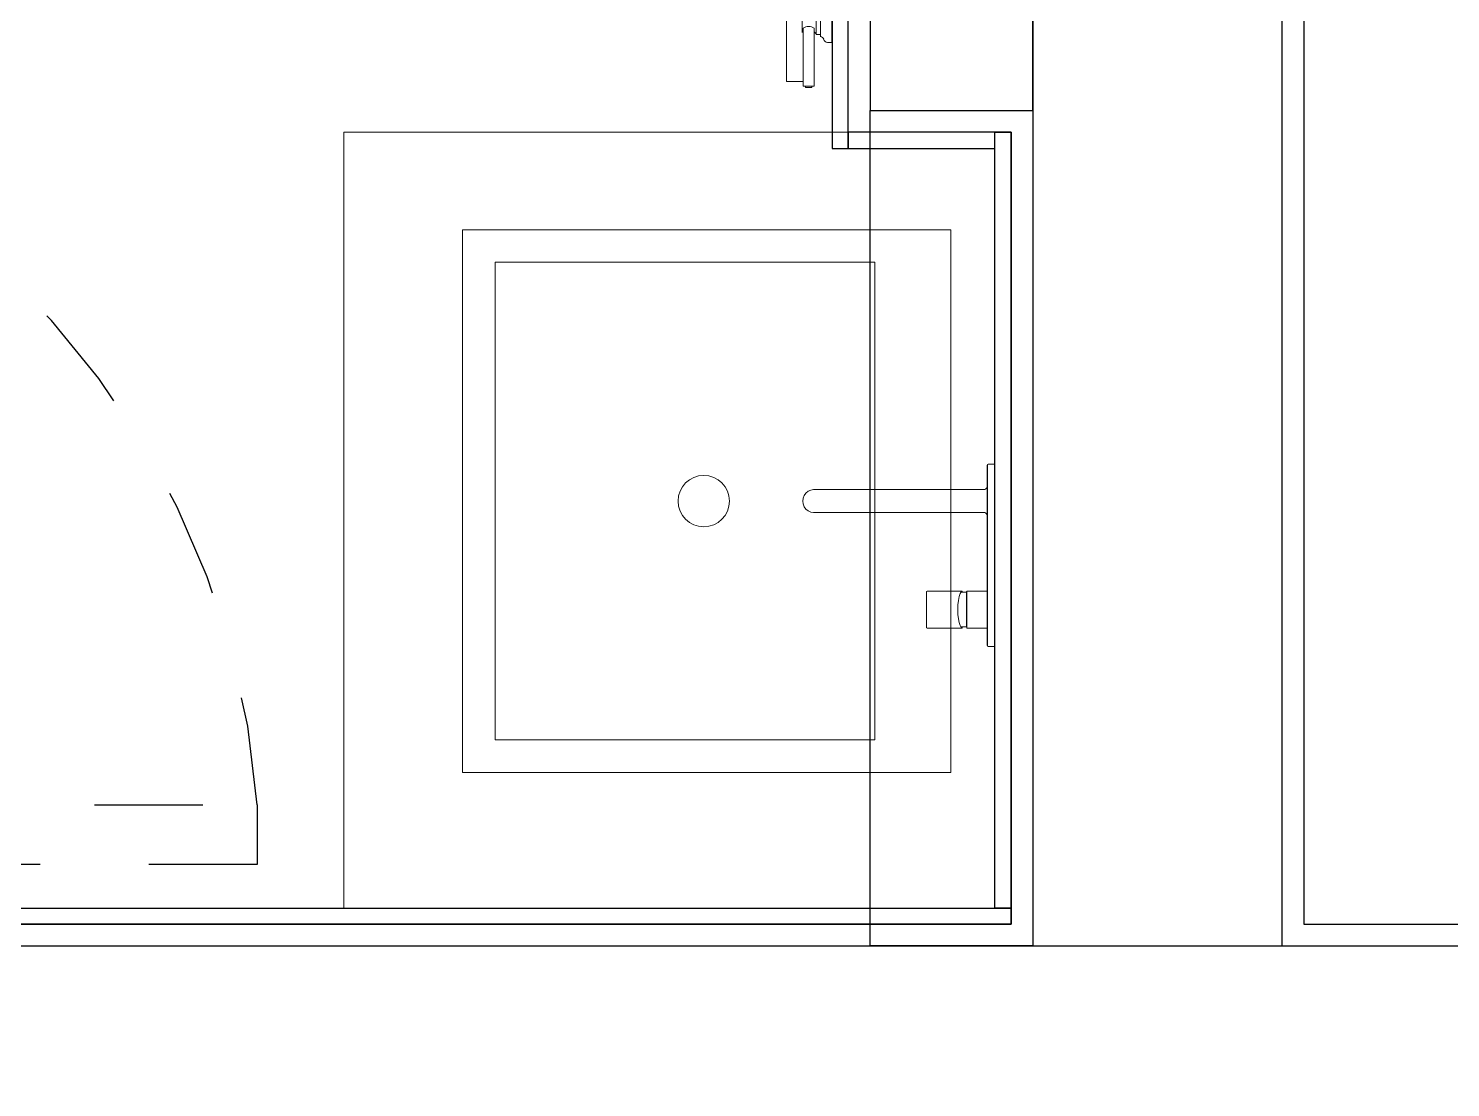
# Model space of a CAD drawing. Header units: metres. Extents: x 42 to 199, y -121 to 268.
# Drawn here: x 123.915 to 125.226, y -56.588 to -55.613 of the extents above; entities that cross this region are included whole.
import ezdxf

# ---------------------------------------------------------------- set-up
doc = ezdxf.new("R2010")
doc.units = ezdxf.units.M
doc.header["$LTSCALE"] = 0.3
doc.linetypes.add('HIDDEN', pattern=[0.375, 0.25, -0.125])
doc.layers.get('0').update_dxf_attribs({"color": 8})
for name, color, linetype in [('A-flooring', 8, 'Continuous'), ('A-Hidden-Above', 8, 'HIDDEN'), ('A-Wall-Full', 8, 'Continuous'), ('A-Wall-Plst', 8, 'Continuous')]:
    doc.layers.add(name, color=color, linetype=linetype)
doc.layers.add('A-Plumbing Fixtures', color=8, linetype='Continuous', lineweight=0)
doc.layers.add('DA HOUSE ARCH LAYOUT', color=8, linetype='Continuous', lineweight=9)

# ---------------------------------------------------------------- blocks, each defined once
blk = doc.blocks.new('RED_ROSETTA_PV_XREF 22.07.21$0$A$C7F376221-flat-2-flat-1-flat-1-flat-1-flat-1-flat-1-flat-1')
at = {"color": 4, "ltscale": 0.5}
for p, q in [((0.45, 0.5), (0, 0.5)), ((0, 0.5), (0, 0)), ((0.45, 0), (0.45, 0.5)), ((0.38, 0.47), (0.03, 0.47)), ((0.03, 0.47), (0.03, 0.03)), ((0.38, 0.03), (0.38, 0.47)), ((0.4839, 0.2837), (0.4836, 0.283)), ((0.4836, 0.283), (0.4836, 0.2828)), ((0.4836, 0.2828), (0.4836, 0.2823)), ((0.4836, 0.2823), (0.4836, 0.2815)), ((0.4836, 0.2815), (0.4836, 0.2805)), ((0.4836, 0.2805), (0.4836, 0.2793)), ((0.4836, 0.2793), (0.4836, 0.278)), ((0.4836, 0.278), (0.4836, 0.2635)), ((0.4836, 0.278), (0.4836, 0.277)), ((0.4836, 0.278), (0.4836, 0.2635)), ((0.4836, 0.277), (0.4836, 0.2743)), ((0.4836, 0.2766), (0.4836, 0.2756)), ((0.4836, 0.2756), (0.4836, 0.273)), ((0.4846, 0.284), (0.4839, 0.2837)), ((0.4839, 0.2837), (0.4839, 0.2835)), ((0.4839, 0.2835), (0.4839, 0.2829)), ((0.4839, 0.2829), (0.4839, 0.282)), ((0.4839, 0.282), (0.4839, 0.2808)), ((0.4839, 0.2808), (0.4839, 0.2795)), ((0.4839, 0.2795), (0.4839, 0.278)), ((0.4839, 0.278), (0.4839, 0.2)), ((0.4839, 0.278), (0.4839, 0.2)), ((0.4906, 0.284), (0.4846, 0.284)), ((0.4846, 0.284), (0.4906, 0.284)), ((0.4906, 0.284), (0.4906, 0.2838)), ((0.4906, 0.2838), (0.4906, 0.2832)), ((0.4906, 0.2832), (0.4906, 0.2822)), ((0.4906, 0.2822), (0.4906, 0.281)), ((0.4906, 0.281), (0.4906, 0.2795)), ((0.4906, 0.2795), (0.4906, 0.278)), ((0.4906, 0.278), (0.4906, 0.2)), ((0.4906, 0.278), (0.4906, 0.2)), ((0.4836, 0.2635), (0.4832, 0.2622)), ((0.4836, 0.2743), (0.4836, 0.2698)), ((0.4836, 0.273), (0.4836, 0.2688)), ((0.4836, 0.2698), (0.4836, 0.2639)), ((0.4836, 0.2688), (0.4836, 0.2635)), ((0.4836, 0.266), (0.4836, 0.2654)), ((0.4836, 0.2654), (0.4836, 0.2639)), ((0.4836, 0.2646), (0.4836, 0.2641)), ((0.4836, 0.2641), (0.4836, 0.2635)), ((0.4836, 0.2639), (0.4836, 0.2613)), ((0.4836, 0.2639), (0.4836, 0.2572)), ((0.3139, 0.2527), (0.3136, 0.25)), ((0.3139, 0.2527), (0.3136, 0.25)), ((0.3136, 0.25), (0.3139, 0.2473)), ((0.3136, 0.25), (0.3139, 0.2473)), ((0.3149, 0.2552), (0.3139, 0.2527)), ((0.3149, 0.2552), (0.3139, 0.2527)), ((0.3165, 0.2574), (0.3149, 0.2552)), ((0.3185, 0.2591), (0.3165, 0.2574)), ((0.3209, 0.2601), (0.3185, 0.2591)), ((0.3234, 0.2605), (0.3209, 0.2601)), ((0.3376, 0.2605), (0.3234, 0.2605)), ((0.3234, 0.2605), (0.3376, 0.2605)), ((0.3395, 0.2605), (0.3376, 0.2605)), ((0.3376, 0.2605), (0.3395, 0.2605)), ((0.3419, 0.2605), (0.3395, 0.2605)), ((0.3395, 0.2605), (0.3419, 0.2605)), ((0.3419, 0.2605), (0.3447, 0.2605)), ((0.3447, 0.2605), (0.3419, 0.2605)), ((0.3447, 0.2605), (0.348, 0.2605)), ((0.348, 0.2605), (0.3447, 0.2605)), ((0.3516, 0.2605), (0.348, 0.2605)), ((0.348, 0.2605), (0.3516, 0.2605)), ((0.3554, 0.2605), (0.3516, 0.2605)), ((0.3516, 0.2605), (0.3554, 0.2605)), ((0.3554, 0.2605), (0.3595, 0.2605)), ((0.3595, 0.2605), (0.3554, 0.2605)), ((0.3595, 0.2605), (0.3638, 0.2605)), ((0.3638, 0.2605), (0.3595, 0.2605)), ((0.3638, 0.2605), (0.3681, 0.2605)), ((0.3681, 0.2605), (0.3638, 0.2605)), ((0.3681, 0.2605), (0.4801, 0.2605)), ((0.4801, 0.2605), (0.3681, 0.2605)), ((0.4806, 0.2605), (0.4801, 0.2605)), ((0.4801, 0.2605), (0.4806, 0.2605)), ((0.4814, 0.2607), (0.4806, 0.2605)), ((0.4824, 0.2612), (0.4814, 0.2607)), ((0.4832, 0.2622), (0.4824, 0.2612)), ((0.4836, 0.2613), (0.4836, 0.258)), ((0.4836, 0.258), (0.4836, 0.2541)), ((0.4836, 0.2572), (0.4836, 0.25)), ((0.4836, 0.2541), (0.4836, 0.25)), ((0.4836, 0.25), (0.4836, 0.2428)), ((0.4836, 0.25), (0.4836, 0.2459)), ((0.3139, 0.2473), (0.3149, 0.2448)), ((0.3139, 0.2473), (0.3149, 0.2448)), ((0.3149, 0.2448), (0.3165, 0.2426)), ((0.3165, 0.2426), (0.3185, 0.2409)), ((0.3185, 0.2409), (0.3209, 0.2399)), ((0.3209, 0.2399), (0.3234, 0.2395)), ((0.3234, 0.2395), (0.3376, 0.2395)), ((0.3376, 0.2395), (0.3234, 0.2395)), ((0.3395, 0.2395), (0.3376, 0.2395)), ((0.3376, 0.2395), (0.3395, 0.2395)), ((0.3419, 0.2395), (0.3395, 0.2395)), ((0.3395, 0.2395), (0.3419, 0.2395)), ((0.3419, 0.2395), (0.3447, 0.2395)), ((0.3447, 0.2395), (0.3419, 0.2395)), ((0.3447, 0.2395), (0.348, 0.2395)), ((0.348, 0.2395), (0.3447, 0.2395)), ((0.348, 0.2395), (0.3516, 0.2395)), ((0.3516, 0.2395), (0.348, 0.2395)), ((0.3516, 0.2395), (0.3554, 0.2395)), ((0.3554, 0.2395), (0.3516, 0.2395)), ((0.3595, 0.2395), (0.3554, 0.2395)), ((0.3554, 0.2395), (0.3595, 0.2395)), ((0.3638, 0.2395), (0.3595, 0.2395)), ((0.3595, 0.2395), (0.3638, 0.2395)), ((0.3638, 0.2395), (0.3681, 0.2395)), ((0.3681, 0.2395), (0.3638, 0.2395)), ((0.3681, 0.2395), (0.4801, 0.2395)), ((0.4801, 0.2395), (0.3681, 0.2395)), ((0.4801, 0.2395), (0.4806, 0.2395)), ((0.4806, 0.2395), (0.4801, 0.2395)), ((0.4806, 0.2395), (0.4814, 0.2393)), ((0.4814, 0.2393), (0.4824, 0.2388)), ((0.4824, 0.2388), (0.4832, 0.2378)), ((0.4832, 0.2378), (0.4836, 0.2365)), ((0.4836, 0.2459), (0.4836, 0.242)), ((0.4836, 0.2428), (0.4836, 0.2361)), ((0.4836, 0.242), (0.4836, 0.2387)), ((0.4836, 0.2387), (0.4836, 0.2361)), ((0.4836, 0.2365), (0.4836, 0.2312)), ((0.4836, 0.2365), (0.4836, 0.2359)), ((0.4836, 0.2365), (0.4836, 0.2)), ((0.4836, 0.2361), (0.4836, 0.2346)), ((0.4836, 0.2361), (0.4836, 0.2302)), ((0.4836, 0.2359), (0.4836, 0.2354)), ((0.4836, 0.2346), (0.4836, 0.234)), ((0.4836, 0.2312), (0.4836, 0.227)), ((0.4836, 0.2302), (0.4836, 0.2257)), ((0.4836, 0.227), (0.4836, 0.2244)), ((0.4836, 0.2257), (0.4836, 0.223)), ((0.4836, 0.2244), (0.4836, 0.2234)), ((0.4836, 0.223), (0.4836, 0.222)), ((0.4836, 0.2), (0.4836, 0.167)), ((0.4839, 0.2), (0.4839, 0.122)), ((0.4906, 0.2), (0.4906, 0.122)), ((0.4836, 0.178), (0.4836, 0.177)), ((0.4836, 0.177), (0.4836, 0.1743)), ((0.4836, 0.1766), (0.4836, 0.1756)), ((0.4836, 0.1756), (0.4836, 0.173)), ((0.4836, 0.1743), (0.4836, 0.1698)), ((0.4836, 0.173), (0.4836, 0.1688)), ((0.4278, 0.1667), (0.4276, 0.1662)), ((0.4276, 0.1662), (0.4276, 0.15)), ((0.4282, 0.167), (0.4278, 0.1667)), ((0.4301, 0.167), (0.4282, 0.167)), ((0.4282, 0.167), (0.4301, 0.167)), ((0.4435, 0.167), (0.4301, 0.167)), ((0.4301, 0.167), (0.4435, 0.167)), ((0.4435, 0.167), (0.4465, 0.167)), ((0.4465, 0.167), (0.4435, 0.167)), ((0.4606, 0.167), (0.4465, 0.167)), ((0.4465, 0.167), (0.4606, 0.167)), ((0.4571, 0.1584), (0.4567, 0.1544)), ((0.4577, 0.162), (0.4571, 0.1584)), ((0.4586, 0.1647), (0.4577, 0.162)), ((0.4595, 0.1664), (0.4586, 0.1647)), ((0.4606, 0.166), (0.4592, 0.1658)), ((0.4606, 0.167), (0.4595, 0.1664)), ((0.4606, 0.167), (0.4606, 0.1664)), ((0.4606, 0.1664), (0.4606, 0.166)), ((0.4646, 0.166), (0.4606, 0.166)), ((0.4606, 0.166), (0.4646, 0.166)), ((0.4648, 0.1668), (0.4646, 0.1663)), ((0.4646, 0.1663), (0.4646, 0.166)), ((0.4646, 0.166), (0.4646, 0.1654)), ((0.4646, 0.1654), (0.4646, 0.1639)), ((0.4646, 0.1639), (0.4646, 0.1613)), ((0.4646, 0.1613), (0.4646, 0.1579)), ((0.4646, 0.1579), (0.4646, 0.1541)), ((0.4653, 0.167), (0.4648, 0.1668)), ((0.4648, 0.1668), (0.4648, 0.1662)), ((0.4648, 0.1662), (0.4648, 0.1645)), ((0.4648, 0.1645), (0.4648, 0.1619)), ((0.4648, 0.1619), (0.4648, 0.1584)), ((0.4648, 0.1584), (0.4648, 0.1543)), ((0.4653, 0.167), (0.4836, 0.167)), ((0.4836, 0.167), (0.4653, 0.167)), ((0.4836, 0.1698), (0.4836, 0.1639)), ((0.4836, 0.1688), (0.4836, 0.167)), ((0.4836, 0.1675), (0.4836, 0.1669)), ((0.4836, 0.1675), (0.4836, 0.167)), ((0.4836, 0.1669), (0.4836, 0.1652)), ((0.4836, 0.1652), (0.4836, 0.1624)), ((0.4836, 0.1639), (0.4836, 0.1572)), ((0.4836, 0.1624), (0.4836, 0.1588)), ((0.4836, 0.1588), (0.4836, 0.1545)), ((0.4276, 0.15), (0.4276, 0.1338)), ((0.4567, 0.1544), (0.4566, 0.15)), ((0.4566, 0.15), (0.4567, 0.1456)), ((0.4567, 0.1456), (0.4571, 0.1416)), ((0.4646, 0.1541), (0.4646, 0.15)), ((0.4646, 0.15), (0.4646, 0.1459)), ((0.4646, 0.1459), (0.4646, 0.1421)), ((0.4648, 0.1543), (0.4648, 0.15)), ((0.4648, 0.15), (0.4648, 0.1457)), ((0.4648, 0.1457), (0.4648, 0.1417)), ((0.4836, 0.1572), (0.4836, 0.15)), ((0.4836, 0.1545), (0.4836, 0.15)), ((0.4836, 0.15), (0.4836, 0.1428)), ((0.4836, 0.15), (0.4836, 0.1455)), ((0.4836, 0.1455), (0.4836, 0.1412)), ((0.4276, 0.1338), (0.4278, 0.1333)), ((0.4278, 0.1333), (0.4282, 0.133)), ((0.4282, 0.133), (0.4301, 0.133)), ((0.4301, 0.133), (0.4282, 0.133)), ((0.4465, 0.133), (0.4301, 0.133)), ((0.4301, 0.133), (0.4465, 0.133)), ((0.4465, 0.133), (0.4606, 0.133)), ((0.4606, 0.133), (0.4465, 0.133)), ((0.4571, 0.1416), (0.4577, 0.138)), ((0.4577, 0.138), (0.4586, 0.1353)), ((0.4586, 0.1353), (0.4595, 0.1336)), ((0.4592, 0.1342), (0.4606, 0.134)), ((0.4595, 0.1336), (0.4606, 0.133)), ((0.4646, 0.134), (0.4606, 0.134)), ((0.4606, 0.134), (0.4606, 0.1336)), ((0.4606, 0.134), (0.4646, 0.134)), ((0.4606, 0.1336), (0.4606, 0.133)), ((0.4646, 0.1421), (0.4646, 0.1387)), ((0.4646, 0.1387), (0.4646, 0.1361)), ((0.4646, 0.1361), (0.4646, 0.1346)), ((0.4646, 0.1346), (0.4646, 0.134)), ((0.4646, 0.134), (0.4646, 0.1338)), ((0.4646, 0.1338), (0.4648, 0.1333)), ((0.4648, 0.1417), (0.4648, 0.1382)), ((0.4648, 0.1382), (0.4648, 0.1355)), ((0.4648, 0.1355), (0.4648, 0.1339)), ((0.4648, 0.1339), (0.4648, 0.1333)), ((0.4648, 0.1333), (0.4653, 0.133)), ((0.4653, 0.133), (0.4836, 0.133)), ((0.4836, 0.133), (0.4653, 0.133)), ((0.4836, 0.1428), (0.4836, 0.1361)), ((0.4836, 0.1412), (0.4836, 0.1376)), ((0.4836, 0.1376), (0.4836, 0.1348)), ((0.4836, 0.1361), (0.4836, 0.1302)), ((0.4836, 0.1348), (0.4836, 0.1331)), ((0.4836, 0.1331), (0.4836, 0.1325)), ((0.4836, 0.133), (0.4836, 0.122)), ((0.4836, 0.133), (0.4836, 0.1312)), ((0.4836, 0.133), (0.4836, 0.1325)), ((0.4836, 0.1312), (0.4836, 0.127)), ((0.4836, 0.1302), (0.4836, 0.1257)), ((0.4836, 0.127), (0.4836, 0.1244)), ((0.4836, 0.1257), (0.4836, 0.123)), ((0.4836, 0.1244), (0.4836, 0.1234)), ((0.4836, 0.123), (0.4836, 0.122)), ((0.4836, 0.122), (0.4836, 0.1207)), ((0.4836, 0.1207), (0.4836, 0.1195)), ((0.4836, 0.1195), (0.4836, 0.1185)), ((0.4836, 0.1185), (0.4836, 0.1177)), ((0.4839, 0.122), (0.4839, 0.1205)), ((0.4839, 0.1205), (0.4839, 0.1192)), ((0.4839, 0.1192), (0.4839, 0.118)), ((0.4839, 0.118), (0.4839, 0.1171)), ((0.4906, 0.122), (0.4906, 0.1205)), ((0.4906, 0.1205), (0.4906, 0.119)), ((0.4906, 0.119), (0.4906, 0.1178)), ((0.4836, 0.1177), (0.4836, 0.1172)), ((0.4836, 0.1172), (0.4836, 0.117)), ((0.4836, 0.117), (0.4839, 0.1163)), ((0.4839, 0.1171), (0.4839, 0.1165)), ((0.4839, 0.1165), (0.4839, 0.1163)), ((0.4839, 0.1163), (0.4846, 0.116)), ((0.4846, 0.116), (0.4906, 0.116)), ((0.4906, 0.116), (0.4846, 0.116)), ((0.4906, 0.1178), (0.4906, 0.1168)), ((0.4906, 0.1168), (0.4906, 0.1162)), ((0.4906, 0.1162), (0.4906, 0.116)), ((0.03, 0.03), (0.38, 0.03)), ((0, 0), (0.45, 0))]:
    blk.add_line(p, q, dxfattribs=at)
blk.add_circle((0.2223, 0.25), 0.0237, dxfattribs=at)
blk = doc.blocks.new('zw$81B5-flat-1-flat-1-flat-1-flat-1-flat-1-flat-1-flat-1')
at = {"color": 4}
for p, q in [((-0.543, -0.0173), (-0.2005, -0.0173)), ((-0.5618, -0.5486), (-0.5618, -0.0361)), ((-0.5493, -0.4648), (-0.5493, -0.0323)), ((-0.5468, -0.0298), (-0.1968, -0.0298)), ((-0.1943, -0.0323), (-0.1943, -0.4648)), ((-0.1818, -0.0361), (-0.1818, -0.5486)), ((-0.7329, -0.459), (-0.7329, -0.4021)), ((-0.7327, -0.4595), (-0.7327, -0.4024)), ((-0.7322, -0.4604), (-0.7322, -0.403)), ((-0.7314, -0.4615), (-0.7314, -0.4038)), ((-0.7303, -0.4629), (-0.7303, -0.4048)), ((-0.7289, -0.4641), (-0.7289, -0.4057)), ((-0.7139, -0.4642), (-0.7139, -0.4058)), ((-0.7125, -0.4629), (-0.7125, -0.4048)), ((-0.7113, -0.4615), (-0.7113, -0.4038)), ((-0.7103, -0.4601), (-0.7103, -0.4028)), ((-0.7098, -0.459), (-0.7098, -0.4021)), ((-0.7272, -0.4651), (-0.7272, -0.4066)), ((-0.7254, -0.4659), (-0.7254, -0.4072)), ((-0.7235, -0.4664), (-0.7235, -0.4077)), ((-0.7215, -0.4666), (-0.7215, -0.4078)), ((-0.7195, -0.4664), (-0.7195, -0.4077)), ((-0.7175, -0.466), (-0.7175, -0.4073)), ((-0.7156, -0.4652), (-0.7156, -0.4067)), ((-0.7329, -0.4664), (-0.7329, -0.4722)), ((-0.7098, -0.4664), (-0.7098, -0.4722)), ((-0.1968, -0.4673), (-0.5468, -0.4673)), ((-0.1968, -0.4673), (-0.1818, -0.4673)), ((-0.7268, -0.5219), (-0.7268, -0.4997)), ((-0.7166, -0.5219), (-0.7166, -0.4999)), ((-0.7098, -0.5246), (-0.7336, -0.5246)), ((-0.7336, -0.5246), (-0.7336, -0.5415)), ((-0.7098, -0.5246), (-0.7098, -0.5415)), ((-0.6098, -0.5246), (-0.6336, -0.5246)), ((-0.6336, -0.5246), (-0.6336, -0.5415)), ((-0.6098, -0.5246), (-0.6098, -0.5415)), ((0.0415, -0.5256), (-0.0866, -0.5255)), ((-0.0865, -0.5409), (-0.0865, -0.5255)), ((0.0415, -0.5256), (0.0005, -0.5256)), ((0.0415, -0.5409), (0.0415, -0.5255)), ((-0.7358, -0.5572), (-0.7358, -0.5426)), ((-0.7336, -0.5415), (-0.7217, -0.5415)), ((-0.7277, -0.5415), (-0.7277, -0.5572)), ((-0.7098, -0.5415), (-0.7217, -0.5415)), ((-0.7158, -0.5415), (-0.7158, -0.5572)), ((-0.7076, -0.5572), (-0.7076, -0.5426)), ((-0.6358, -0.5572), (-0.6358, -0.5426)), ((-0.6336, -0.5415), (-0.6217, -0.5415)), ((-0.6277, -0.5415), (-0.6277, -0.5572)), ((-0.6098, -0.5415), (-0.6217, -0.5415)), ((-0.6158, -0.5415), (-0.6158, -0.5572)), ((-0.6076, -0.5572), (-0.6076, -0.5426)), ((-0.091, -0.5509), (-0.091, -0.5409)), ((-0.0358, -0.5409), (-0.091, -0.5409)), ((-0.0037, -0.5398), (-0.0397, -0.5398)), ((0.046, -0.5409), (-0.0077, -0.5409)), ((0.046, -0.5509), (0.046, -0.5409)), ((-0.6945, -0.5634), (-0.7491, -0.5634)), ((-0.7433, -0.5572), (-0.7218, -0.5572)), ((-0.7003, -0.5572), (-0.7218, -0.5572)), ((-0.5945, -0.5634), (-0.6491, -0.5634)), ((-0.6433, -0.5572), (-0.6218, -0.5572)), ((-0.6003, -0.5572), (-0.6218, -0.5572)), ((-0.0358, -0.5509), (-0.091, -0.5509)), ((-0.0492, -0.5633), (-0.0492, -0.5673)), ((0.0003, -0.5568), (-0.0437, -0.5568)), ((-0.0017, -0.5528), (-0.0417, -0.5528)), ((-0.0417, -0.5528), (-0.0417, -0.5568)), ((0.046, -0.5509), (-0.0077, -0.5509)), ((-0.0017, -0.5528), (-0.0017, -0.5568)), ((0.0058, -0.5633), (0.0058, -0.5673)), ((-0.7513, -0.5673), (-0.7513, -0.5646)), ((-0.7513, -0.5673), (-0.6923, -0.5673)), ((-0.6923, -0.5673), (-0.6923, -0.5646)), ((-0.6513, -0.5673), (-0.6513, -0.5646)), ((-0.6513, -0.5673), (-0.5923, -0.5673)), ((-0.5923, -0.5673), (-0.5923, -0.5646)), ((-0.2005, -0.5673), (-0.543, -0.5673)), ((0.0058, -0.5673), (-0.0492, -0.5673))]:
    blk.add_line(p, q, dxfattribs=at)
blk.add_lwpolyline([(-0.6618, -0.4673), (-0.6618, -0.3673), (-0.7618, -0.3673), (-0.7618, -0.4673)], close=True, dxfattribs=at)
for points in [[(-0.091, -0.5489), (-0.092, -0.5489), (-0.092, -0.5429), (-0.091, -0.5429)], [(0.046, -0.5489), (0.047, -0.5489), (0.047, -0.5429), (0.046, -0.5429)]]:
    blk.add_lwpolyline(points, dxfattribs=at)
blk.add_circle((-0.7118, -0.4173), 0.045, dxfattribs=at)
for centre, radius, start, end in [((-0.543, -0.0361), 0.0188, 90, 180), ((-0.2005, -0.0361), 0.0188, 0, 90), ((-0.5468, -0.0323), 0.0025, 90, 180), ((-0.1968, -0.0323), 0.0025, 0, 90), ((-0.7213, -0.3507), 0.0225, 359.1351, 180.8649), ((-0.7011, -0.352), 0.0427, 178.7483, 206.4876), ((-0.7414, -0.352), 0.0427, 333.5124, 1.2517), ((-0.7485, -0.3854), 0.017, 16.288, 57.3519), ((-0.6942, -0.3854), 0.017, 122.6481, 163.712), ((-0.7791, -0.3852), 0.0471, 348.3571, 5.6253), ((-0.6636, -0.3852), 0.0471, 174.3747, 191.6429), ((-0.7308, -0.3984), 0.0028, 137.3065, 222.6935), ((-0.7317, -0.3956), 0.0015, 143.1441, 216.8559), ((-0.7317, -0.4012), 0.0015, 143.1441, 216.8559), ((-0.7213, -0.3897), 0.0126, 203.4368, 336.5632), ((-0.7213, -0.3908), 0.0129, 206.3551, 333.6449), ((-0.7213, -0.3928), 0.0138, 213.1371, 326.8629), ((-0.7213, -0.3932), 0.0146, 217.5398, 322.4602), ((-0.711, -0.3956), 0.0015, 323.1441, 36.8559), ((-0.7118, -0.3984), 0.0028, 317.3065, 42.6935), ((-0.711, -0.4012), 0.0015, 323.1441, 36.8559), ((-0.7308, -0.4627), 0.0028, 137.3065, 222.6935), ((-0.7317, -0.4599), 0.0015, 143.1441, 216.8559), ((-0.7317, -0.4655), 0.0015, 143.1441, 216.8559), ((-0.7213, -0.454), 0.0126, 203.4368, 336.5632), ((-0.7213, -0.455), 0.0129, 206.3551, 333.6449), ((-0.7213, -0.457), 0.0138, 213.1371, 326.8629), ((-0.7213, -0.4575), 0.0146, 217.5398, 322.4602), ((-0.711, -0.4599), 0.0015, 323.1441, 36.8559), ((-0.7118, -0.4627), 0.0028, 317.3065, 42.6935), ((-0.711, -0.4655), 0.0015, 323.1441, 36.8559), ((-0.5468, -0.4648), 0.0025, 180, 270), ((-0.1968, -0.4648), 0.0025, 270, 0), ((-0.7056, -0.4862), 0.0307, 152.7727, 191.5996), ((-0.7213, -0.4589), 0.0176, 229.0147, 310.9853), ((-0.7369, -0.4862), 0.0307, 348.4004, 27.2273), ((-0.7213, -0.4839), 0.0167, 210.5106, 329.4894), ((-0.6949, -0.4669), 0.0268, 244.0824, 263.2266), ((-0.5028, 0.9912), 1.4974, 262.5073, 264.5933), ((-0.6932, -0.4637), 0.0448, 238.5932, 263.7686), ((-0.6006, 0.1115), 0.6274, 261.0603, 266.0403), ((-0.6441, -0.5317), 0.0321, 39.6697, 89.6336), ((-0.6386, -0.5265), 0.0245, 4.3011, 38.585), ((-0.7217, -0.5305), 0.01, 35.7762, 144.2238), ((-0.6437, -0.5296), 0.0153, 19.0504, 90.6085), ((-0.732, -0.5471), 0.00586, 105.9076, 129.9207), ((-0.7114, -0.5471), 0.00586, 50.0793, 74.0924), ((-0.632, -0.5471), 0.00586, 105.9076, 129.9207), ((-0.6114, -0.5471), 0.00586, 50.0793, 74.0924), ((-0.543, -0.5486), 0.0188, 180, 270), ((-0.2005, -0.5486), 0.0188, 270, 0), ((-0.0447, -0.5457), 0.00768, 39.5857, 50.1197), ((-0.0442, -0.5459), 0.00975, 329.1554, 30.8446), ((0.0007, -0.5459), 0.00975, 149.1554, 210.8446), ((0.0012, -0.5457), 0.00768, 129.8803, 141.0583), ((-0.7492, -0.5658), 0.00241, 88.0282, 152.0821), ((-0.7368, -0.5693), 0.0138, 118.3436, 154.2104), ((-0.7068, -0.5693), 0.0138, 25.7896, 61.6564), ((-0.6944, -0.5658), 0.00241, 27.9179, 91.9718), ((-0.6492, -0.5658), 0.00241, 88.0282, 152.0821), ((-0.6368, -0.5693), 0.0138, 118.3436, 154.2104), ((-0.6068, -0.5693), 0.0138, 25.7896, 61.6564), ((-0.5944, -0.5658), 0.00241, 27.9179, 91.9718), ((-0.0449, -0.564), 0.00443, 107.7746, 170.8611), ((-0.0475, -0.5562), 0.00383, 289.8198, 350.7712), ((-0.0447, -0.5457), 0.00768, 292.3879, 317.6995), ((0.0012, -0.5457), 0.00768, 222.3005, 247.6121), ((0.004, -0.5562), 0.00383, 189.2288, 250.1802), ((0.0014, -0.564), 0.00443, 9.1389, 72.2254)]:
    blk.add_arc(centre, radius, start, end, dxfattribs=at)
blk = doc.blocks.new('DA HOUSE ARCH LAYOUT')
at = {"layer": 'A-flooring', "color": 8, "ltscale": 0.25}
for points in [[(27.66, 4.92), (27.525, 4.92), (27.525, 4.905), (27.66, 4.905)], [(27.675, 4.205), (27.66, 4.205), (27.66, 4.92), (27.675, 4.92)], [(27.675, 4.205), (27.675, 4.19), (26.23, 4.19), (26.23, 4.205)]]:
    blk.add_lwpolyline(points, close=True, dxfattribs=at)
at = {"layer": 'A-Hidden-Above', "color": 8}
blk.add_lwpolyline([(26.23, 4.3), (26.98, 4.3), (26.98, 4.245), (26.23, 4.245)], close=True, dxfattribs=at)
at = {"layer": 'A-Plumbing Fixtures', "color": 8}
blk.add_lwpolyline([(27.06, 4.205), (27.06, 4.92), (27.66, 4.92), (27.66, 4.205)], close=True, dxfattribs=at)
at = {"layer": 'A-Wall-Full', "color": 8, "ltscale": 0.25}
for points in [[(27.695, 6.8542), (27.545, 6.8542), (27.545, 4.94), (27.695, 4.94)], [(27.545, 4.94), (27.695, 4.94), (27.695, 4.17), (27.545, 4.17)], [(31.7748, 4.02), (26.195, 4.02), (26.195, 4.17), (31.7748, 4.17)]]:
    blk.add_lwpolyline(points, close=True, dxfattribs=at)
at = {"layer": 'A-Plumbing Fixtures', "color": 8, "lineweight": 0, "xscale": -1, "rotation": 90}
blk.add_blockref('zw$81B5-flat-1-flat-1-flat-1-flat-1-flat-1-flat-1-flat-1', (26.9425, 5.0082), dxfattribs=at)
at = {"layer": 'A-Plumbing Fixtures', "color": 8}
blk.add_blockref('RED_ROSETTA_PV_XREF 22.07.21$0$A$C7F376221-flat-2-flat-1-flat-1-flat-1-flat-1-flat-1-flat-1', (27.1694, 4.33), dxfattribs=at)
at = {"layer": 'A-flooring', "color": 8, "ltscale": 0.25}
blk.add_lwpolyline([(27.525, 4.905), (27.5251, 6.8191), (27.5101, 6.8191), (27.51, 4.905)], close=True, dxfattribs=at)
at = {"layer": 'A-Hidden-Above', "color": 8}
blk.add_arc((26.2329, 4.2459), 0.7491, 4.1403, 90.2191, dxfattribs=at)
at = {"layer": 'A-Wall-Full', "color": 8, "ltscale": 0.25}
blk.add_lwpolyline([(27.695, 6.8542), (27.695, 4.17), (27.925, 4.17), (27.925, 6.8542), (28.625, 6.8542), (28.625, 7.0841), (26.795, 7.0841), (26.795, 6.8542)], close=True, dxfattribs=at)
at = {"layer": 'A-Wall-Plst', "color": 8}
for points in [[(28.429, 1.965), (20.785, 1.965), (20.785, 3.14), (21.055, 3.14), (21.055, 2.335), (23.215, 2.335), (23.215, 4.176), (23.485, 4.176), (23.485, 2.235), (25.945, 2.235), (25.945, 4.19), (27.675, 4.19), (27.675, 4.92), (27.525, 4.92), (27.5251, 6.8341), (26.775, 6.8342), (26.775, 7.1041), (28.645, 7.1041)], [(28.645, 6.8342), (27.945, 6.8342), (27.945, 4.19), (31.7548, 4.19)]]:
    blk.add_lwpolyline(points, dxfattribs=at)

msp = doc.modelspace()

# ---------------------------------------------------------------- block references
at = {"layer": 'DA HOUSE ARCH LAYOUT'}
msp.add_blockref('DA HOUSE ARCH LAYOUT', (97.1462, -60.628), dxfattribs=at)

doc.saveas('drawing.dxf')
